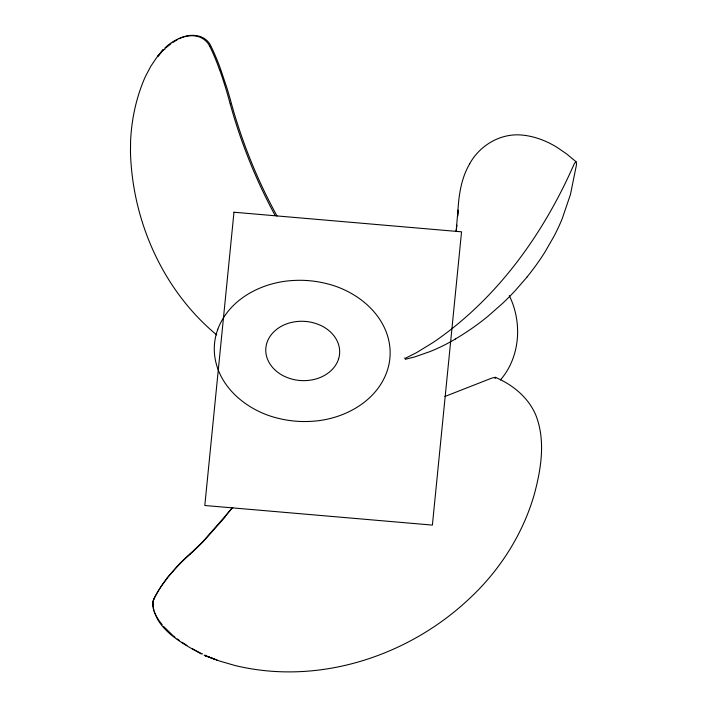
<?xml version="1.0" encoding="UTF-8"?>
<svg xmlns="http://www.w3.org/2000/svg" width="707" height="707" viewBox="0 0 707 707"><rect width="100%" height="100%" fill="white"/><g stroke="black" fill="none" stroke-linecap="round" stroke-linejoin="round"><path stroke-width="1.06" d="M216.704 334.915C163.202 290.63 132.492 221.503 130.477 152.544L130.477 151.952M130.477 152.544L130.556 141.798C131.484 119.43 136.265 97.151 145.333 76.656L150.856 66.219L156.636 57.621L163.087 49.976L158.695 55.226M444.889 396.486L490.826 378.484A42.393 13.46 -42.3 0 1 492.355 377.98A25.178 8.192 -43 0 1 493.813 377.618A33.503 10.561 -41.8 0 0 495.227 377.291C512.469 384.546 528.058 397.175 535.614 414.638L535.632 414.664C545.848 440.152 541.173 468.732 534.28 494.449C522.623 534.819 499.195 571.3 468.281 599.66C406.834 657.033 317.328 685.64 234.671 665.42L219.126 660.895L205.083 655.583M456.148 231.366L457.968 210.103L457.623 216.289C458.41 198.349 460.363 179.675 469.66 163.883M456.139 231.401L456.908 225.171M573.439 165.659L574.252 163.865A5.258 5.179 -24.5 0 1 574.809 162.919L576.125 161.815L576.497 163.856A16.676 16.42 -24.5 0 1 576.399 165.208L570.469 194.407L562.198 218.719A205.507 202.388 -24.5 0 1 554.217 235.891L545.124 251.78A255.678 251.789 -24.5 0 1 527.033 276.994M573.315 165.915C543.559 233.063 499.549 295.066 439.347 338.149A251.303 247.485 -24.5 0 1 433.391 342.312L416.52 352.66L405.526 358.184L404.431 358.113M469.448 164.218C478.993 146.34 498.629 134.083 519.071 134.869L519.088 134.869C532.486 135.47 545.344 140.225 556.718 147.153L566.493 153.808L576.064 161.744M166.914 578.308L178.977 564.433A227.504 210.986 9.4 0 1 190.192 553.696A289.596 276.145 42 0 0 203.678 540.705L232.85 507.449M231.94 508.015L225.144 516.472M527.06 277.011L515.65 290.162A270.922 266.804 -24.5 0 1 502.65 303.321L488.175 316.091A238.71 235.078 -24.5 0 1 471.808 328.455A270.852 266.742 -24.5 0 1 455.441 338.98M225.109 517.047L203.554 541.253A291.691 278.196 41.4 0 1 190.015 554.235M495.068 378.572L495.695 377.75L495.227 377.291M164.749 48.226C175.363 37.268 197.076 28.943 208.167 43.595A13.071 7.821 72.1 0 1 209.502 45.875M165.818 47.837L170.97 43.763M172.641 42.579L177.501 39.574M455.441 338.971L453.682 340.005A176.087 173.418 -24.5 0 1 429.803 351.653L414.558 356.973L405.244 359.315M179.074 38.752C188.477 33.556 202.67 33.706 209.307 43.286A13.097 7.874 72.5 0 1 210.642 45.566A130.751 72.468 71.4 0 1 220.708 69.48L226.903 87.907A227.504 105.891 71.1 0 1 231.401 103.514A289.596 183.458 69.1 0 0 236.951 122.258C245.789 150.105 256.888 177.236 270.242 203.227A307.359 149.23 62.5 0 0 273.22 208.972L277.003 216.077M217.155 660.152L204.155 655.256M204.889 655.539L214.424 659.065M202.025 653.736L202.184 653.781A3.517 1.034 23 0 1 202.573 653.922M201.38 654.002C181.399 643.025 153.304 628.072 152.792 602.072A13.071 12.284 34.2 0 1 153.631 599.624M200.85 653.233L196.184 650.785M192.472 648.734L195.424 650.369M186.913 645.456L181.805 642.159M177.139 638.863L179.41 640.515M173.595 636.114L174.965 637.219M172.915 635.558L163.591 626.437M162.239 624.802L159.791 621.594M158.704 620.03L159.243 620.808M157.714 618.492L158.2 619.261M157.246 617.732L156.38 616.23M275.005 215.264C259.045 185.711 245.859 154.665 235.74 122.629A291.691 184.067 69 0 1 230.208 103.858M155.611 614.754L155.982 615.488M155.054 613.596L154.126 611.352M153.755 610.274L153.189 608.179M152.995 607.163L153.074 601.604A13.097 12.284 34.9 0 1 153.914 599.147M166.587 578.741A201.124 185.782 7.4 0 1 190.086 554.297M153.552 599.58A130.592 122.841 30.3 0 1 166.746 578.856M205.118 655.044A2.183 0.698 21.5 0 1 205.357 655.239M153.834 599.112A130.751 122.868 25.1 0 1 166.985 578.361M219.656 69.763A201.124 90.673 71.3 0 1 230.164 103.858M209.546 45.84A130.592 75.72 71.7 0 1 219.559 69.799M165.182 48.845A2.183 0.521 -29.7 0 1 164.033 49.711M509.305 295.659A71.407 61.571 80.6 0 1 500.37 379.995M233.973 212.224L204.809 505.496L432.392 525.098L461.556 231.825L233.973 212.224M217.818 329.223L216.669 332.661A57.947 57.073 -24.5 0 0 214.521 354.242C217.774 387.418 247.945 411.359 278.779 418.438A108.745 107.093 -24.5 0 0 311.928 421.292C343.849 419.507 377.918 401.276 387.754 369.169A57.947 57.073 -24.5 0 0 389.902 347.588C386.649 314.412 356.487 290.471 325.644 283.392A108.745 107.093 -24.5 0 0 292.495 280.538C261.696 282.34 229.13 299.079 217.818 329.223M338.547 359.05C334.888 370.415 323.7 377.706 312.37 379.818A45.089 44.4 -24.5 0 1 286.821 377.388C276.888 373.499 268.139 365.148 266.115 354.384A24.542 24.162 -24.5 0 1 267.414 341.34C271.55 331.062 281.74 324.433 292.3 322.251A45.089 44.4 -24.5 0 1 317.894 324.257C328.596 328.181 338.202 337.38 339.537 349.125A24.383 24.011 -24.5 0 1 338.556 359.05M163.087 49.905L157.458 56.622L163.087 49.976"/></g></svg>
